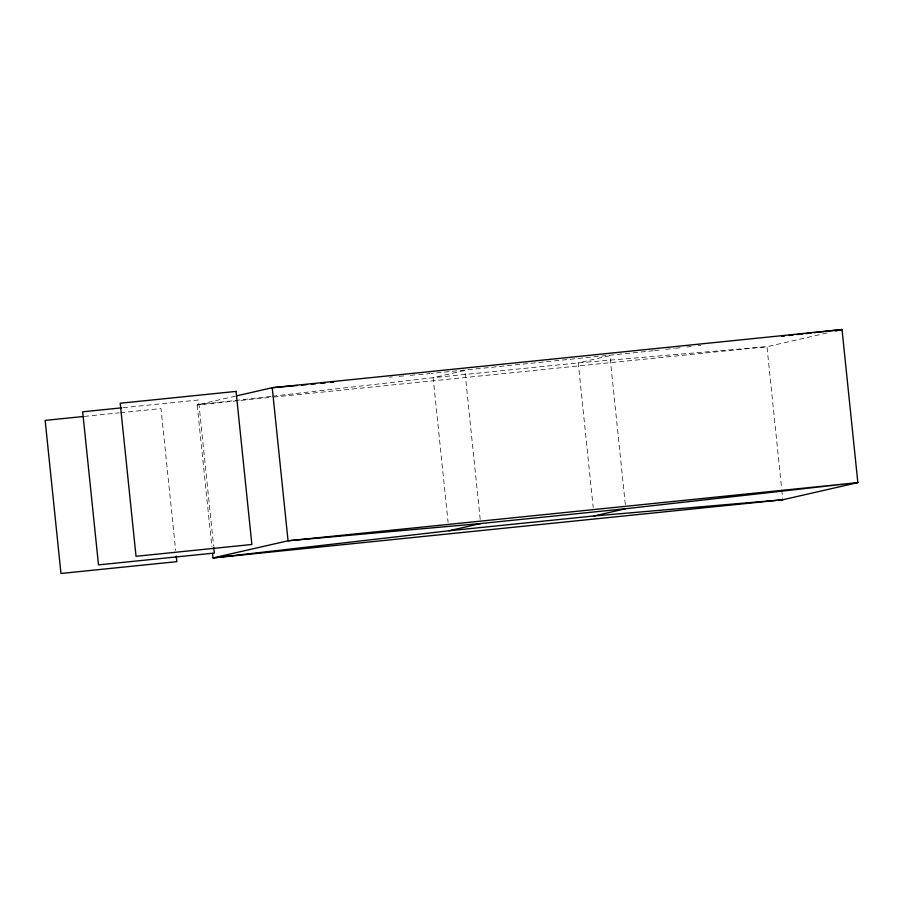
<?xml version="1.0" encoding="UTF-8"?>
<svg xmlns="http://www.w3.org/2000/svg" width="903" height="903" viewBox="0 0 903 903"><rect width="100%" height="100%" fill="white"/><g stroke="black" fill="none" stroke-linecap="round" stroke-linejoin="round"><path stroke-width="0.68" stroke-dasharray="4.51 3.39" d="M235.39 396.135L197.17 404.871L211.844 546.812M827.024 332.959L766.974 346.696L272.966 397.139M271.171 396.349L197.17 404.871L271.555 397.275M272.571 396.191L433.135 377.702L578.247 362.882L766.974 346.696L781.637 488.636M653.275 350.77L431.318 373.458M654.664 350.612L660.262 349.98M665.85 349.348L674.248 348.411M675.636 348.253L681.234 347.621M686.822 346.989L691.021 346.515M698.008 345.736L700.807 345.42M123.158 407.682L198.525 399.984L213.627 546.101M84.227 416.407L119.128 412.84M120.517 412.705L160.994 408.562L175.667 550.503M389.453 377.217L392.252 376.957M399.228 376.337L404.804 375.84M410.391 375.332L417.367 374.711M418.766 374.587L429.93 373.582M781.784 490.024L782.641 498.377M625.316 504.54L609.92 355.647L578.247 362.882L593.203 507.61M480.204 519.36L464.808 370.456L433.135 377.702L448.091 522.419"/><path stroke-width="1.35" d="M236.755 395.83L272.232 387.714L842.036 329.527L857.85 482.608L782.788 499.765L212.995 557.941L212.566 553.776M835.207 331.096L842.036 329.527L814.066 332.676M448.96 530.772L480.633 523.537L625.745 508.716L857.85 482.608L288.057 540.784L212.995 557.941L448.96 530.772L594.072 515.952L782.788 499.765M594.072 515.952L625.745 508.716M781.908 336.3L784.707 335.984M788.895 335.51L793.094 335.036M797.293 334.561L802.88 333.941M805.679 333.625L811.266 332.993M121.758 407.829L82.681 411.813L98.495 564.883L214.35 553.054L213.774 547.489M82.839 416.554L45.15 420.392L60.964 573.473L176.819 561.643L176.243 556.079M297.358 385.457L272.232 387.714L288.057 540.784L480.633 523.537M301.546 385.084L307.122 384.588M311.309 384.215L315.497 383.831M321.073 383.335L325.261 382.962M330.848 382.466L333.636 382.217M236.055 391.405L120.212 403.235L136.026 556.304L251.869 544.475L236.055 391.405"/></g></svg>
